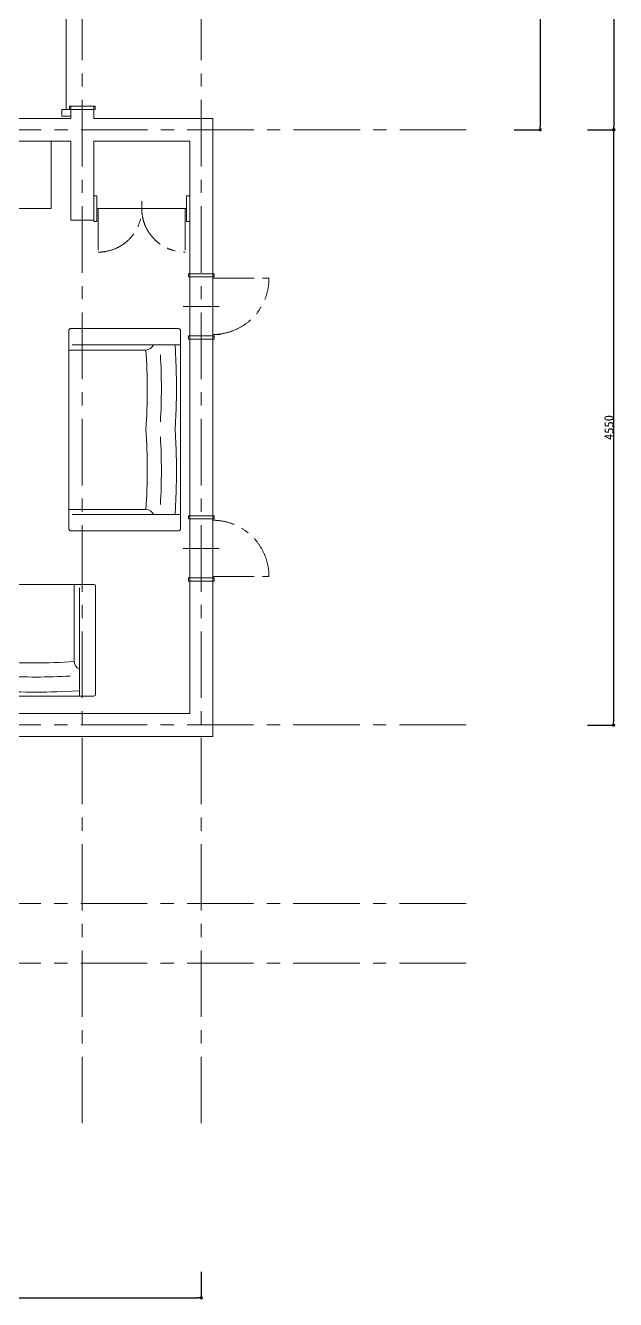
# Model space of a CAD drawing. Header units: millimetres. Extents: x -63086 to 144078, y -129912 to 13382.
# Drawn here: x 29410 to 33922, y -5653 to 4087 of the extents above; entities that cross this region are included whole.
import ezdxf

# ---------------------------------------------------------------- set-up
doc = ezdxf.new("R2010")
doc.units = ezdxf.units.MM
doc.linetypes.add('CENTERX2', pattern=[101.6, 63.5, -12.7, 12.7, -12.7])
doc.layers.get('0').update_dxf_attribs({"lineweight": 0})
for name, color, linetype, lineweight in [('001壁芯', 7, 'CENTERX2', 0), ('002寸法', 7, 'Continuous', 0), ('003壁', 7, 'Continuous', 9), ('004建具', 7, 'Continuous', 9), ('097家具', 7, 'Continuous', 0), ('098階段', 7, 'Continuous', 9)]:
    doc.layers.add(name, color=color, linetype=linetype, lineweight=lineweight)
doc.styles.get("Standard").update_dxf_attribs({"font": 'MS Mincho.ttf'})
doc.dimstyles.new('寸法', dxfattribs={"dimtxt": 70, "dimasz": 25, "dimexe": 1.5, "dimexo": 200, "dimtad": 1, "dimdec": 0, "dimtxsty": 'Standard', "dimblk": 'DOT', "dimcen": 2.5, "dimadec": 0, "dimazin": 0, "dimtfac": 1, "dimtdec": 0, "dimtmove": 0, "dimatfit": 3, "dimfxl": 200, "dimfxlon": 1, "dimarcsym": 0})

# ---------------------------------------------------------------- blocks, each defined once
blk = doc.blocks.new('_Dot')
at = {"color": 0, "linetype": 'ByBlock', "lineweight": -2}
blk.add_line((-0.5, 0), (-1, 0), dxfattribs=at)
at = {"color": 0, "linetype": 'ByBlock', "const_width": 0.5}
blk.add_lwpolyline([(-0.25, 0, 1), (0.25, 0, 1)], format="xyb", close=True, dxfattribs=at)
blk = doc.blocks.new('*D16')
at = {"layer": '002寸法', "color": 0, "lineweight": -2, "transparency": 16777216}
for p, q in [((23929, -5440.3), (23929, -5641.8)), ((30754, -5440.3), (30754, -5641.8)), ((23954, -5640.3), (30729, -5640.3))]:
    blk.add_line(p, q, dxfattribs=at)
at = {"layer": 'Defpoints', "color": 0, "transparency": 16777216}
for p in [(23929, -4305.5), (30754, -4305.5), (30754, -5640.3)]:
    blk.add_point(p, dxfattribs=at)
at = {"layer": '002寸法', "color": 0, "lineweight": -2, "transparency": 16777216, "xscale": 25, "yscale": 25, "zscale": 25, "rotation": 180}
blk.add_blockref('_Dot', (23929, -5640.3), dxfattribs=at)
at = {"layer": '002寸法', "color": 0, "lineweight": -2, "transparency": 16777216, "xscale": 25, "yscale": 25, "zscale": 25}
blk.add_blockref('_Dot', (30754, -5640.3), dxfattribs=at)
at = {"layer": '002寸法', "color": 0, "transparency": 16777216, "insert": (27341.5, -5604.7), "char_height": 70, "attachment_point": 5}
blk.add_mtext('6825', dxfattribs=at)
blk = doc.blocks.new('*D29')
at = {"layer": '002寸法', "color": 0, "lineweight": -2, "transparency": 16777216}
for p, q in [((33146, 6474.4), (33347.5, 6474.4)), ((33346, 6449.4), (33346, 3314.4)), ((33146, 3289.4), (33347.5, 3289.4))]:
    blk.add_line(p, q, dxfattribs=at)
at = {"layer": 'Defpoints', "color": 0, "transparency": 16777216}
for p in [(32782.7, 6474.4), (20831.5, 3289.4), (33346, 3289.4)]:
    blk.add_point(p, dxfattribs=at)
at = {"layer": '002寸法', "color": 0, "lineweight": -2, "transparency": 16777216, "xscale": 25, "yscale": 25, "zscale": 25}
for p, rotation in [((33346, 6474.4), 90), ((33346, 3289.4), 270)]:
    blk.add_blockref('_Dot', p, dxfattribs=dict(at, rotation=rotation))
at = {"layer": '002寸法', "color": 0, "transparency": 16777216, "insert": (33310.4, 4881.9), "char_height": 70, "attachment_point": 5, "rotation": 90}
blk.add_mtext('3185', dxfattribs=at)
blk = doc.blocks.new('*D30')
at = {"layer": '002寸法', "color": 0, "lineweight": -2, "transparency": 16777216}
for p, q in [((33709.6, 9659.4), (33911.1, 9659.4)), ((33909.6, 9634.4), (33909.6, 3314.4)), ((33709.6, 3289.4), (33911.1, 3289.4))]:
    blk.add_line(p, q, dxfattribs=at)
at = {"layer": 'Defpoints', "color": 0, "transparency": 16777216}
for p in [(32782.7, 9659.4), (32782.7, 3289.4), (33909.6, 3289.4)]:
    blk.add_point(p, dxfattribs=at)
at = {"layer": '002寸法', "color": 0, "lineweight": -2, "transparency": 16777216, "xscale": 25, "yscale": 25, "zscale": 25}
for p, rotation in [((33909.6, 9659.4), 90), ((33909.6, 3289.4), 270)]:
    blk.add_blockref('_Dot', p, dxfattribs=dict(at, rotation=rotation))
at = {"layer": '002寸法', "color": 0, "transparency": 16777216, "insert": (33874, 6474.4), "char_height": 70, "attachment_point": 5, "rotation": 90}
blk.add_mtext('6370', dxfattribs=at)
blk = doc.blocks.new('*D31')
at = {"layer": '002寸法', "color": 0, "lineweight": -2, "transparency": 16777216}
for p, q in [((33707.3, 3288.5), (33908.8, 3288.5)), ((33907.3, 3263.5), (33907.3, -1236.5)), ((33707.3, -1261.5), (33908.8, -1261.5))]:
    blk.add_line(p, q, dxfattribs=at)
at = {"layer": 'Defpoints', "color": 0, "transparency": 16777216}
for p in [(33342.5, 3288.5), (33342.5, -1261.5), (33907.3, -1261.5)]:
    blk.add_point(p, dxfattribs=at)
at = {"layer": '002寸法', "color": 0, "lineweight": -2, "transparency": 16777216, "xscale": 25, "yscale": 25, "zscale": 25}
for p, rotation in [((33907.3, 3288.5), 90), ((33907.3, -1261.5), 270)]:
    blk.add_blockref('_Dot', p, dxfattribs=dict(at, rotation=rotation))
at = {"layer": '002寸法', "color": 0, "transparency": 16777216, "insert": (33871.7, 1013.5), "char_height": 70, "attachment_point": 5, "rotation": 90}
blk.add_mtext('4550', dxfattribs=at)
blk = doc.blocks.new('ソファ（CAD素材.com）5a5d12e7')
at = {"color": 0, "linetype": 'ByBlock', "lineweight": -2}
for points in [[(1086.3, 0, 0.239035), (1097.8, 11.8), (1097.8, 841.6, 0.351395), (1084.8, 854.1), (-1084.8, 854.1, 0.351395), (-1097.8, 841.6), (-1097.8, 11.8, 0.239035), (-1086.3, 0), (1086.3, 0)], [(-973.4, 815.1), (-800.7, 821.4, -0.016355), (-487.7, 821.4), (-330.1, 814.9), (-161.2, 821.4, -0.016355), (151.8, 821.4), (324.5, 815.1)], [(324.5, 814.9), (482.1, 821.4, -0.016355), (795.2, 821.4), (973.4, 814.9)], [(-384, 700.8, 0.029254), (-902.1, 700.8)], [(-265, 700.8, -0.029254), (253.1, 700.8)], [(378.4, 700.8, -0.029254), (896.5, 700.8)], [(-934, 0), (-934, 590, 0.287763), (-973.4, 648.3)], [(-934, 590.4, -0.033025), (-324.5, 590.4, -0.031686), (324.5, 590, -0.03427), (934, 590)], [(934, 0), (934, 590, -0.287763), (973.4, 648.3)]]:
    blk.add_lwpolyline(points, format="xyb", dxfattribs=at)
for points in [[(-973.4, 854.1), (-973.4, 26.1)], [(973.4, 854.1), (973.4, 26.1)]]:
    blk.add_lwpolyline(points, dxfattribs=at)
blk = doc.blocks.new('ソファ（CAD素材.com）fb48a578')
at = {"color": 0, "linetype": 'ByBlock', "lineweight": -2}
for points in [[(761.3, 0, 0.239035), (772.8, 11.8), (772.8, 841.6, 0.351395), (759.8, 854.1), (-759.8, 854.1, 0.351395), (-772.8, 841.6), (-772.8, 11.8, 0.239035), (-761.3, 0), (761.3, 0)], [(-648.4, 814.9), (-470.2, 821.4, -0.016652), (-162.7, 821.4), (-2.8, 814.9), (157.1, 821.4, -0.016355), (470.2, 821.4), (648.4, 814.9)], [(-59, 700.8, 0.029573), (-571.5, 700.8)], [(53.4, 700.8, -0.029254), (571.5, 700.8)], [(-609, 0), (-609, 590, 0.287763), (-648.4, 648.3)], [(-609, 590, -0.034459), (-2.8, 590, -0.034144), (609, 590)], [(609, 0), (609, 590, -0.287763), (648.4, 648.3)]]:
    blk.add_lwpolyline(points, format="xyb", dxfattribs=at)
for points in [[(-648.4, 854.1), (-648.4, 26.1)], [(648.4, 854.1), (648.4, 26.1)]]:
    blk.add_lwpolyline(points, dxfattribs=at)

msp = doc.modelspace()

# ---------------------------------------------------------------- linework, layer by layer
at = {"layer": '001壁芯', "ltscale": 8}
for p, q in [((29843.9634, -4305.5057), (29843.9634, 12115.3398)), ((30753.9634, -4305.5057), (30753.9634, 12115.3398)), ((30753.9634, -4305.5057), (30753.9634, 12115.3398)), ((30753.9634, -4305.5057), (30753.9634, 12115.3398)), ((21706.4634, 3289.4193), (32782.7251, 3289.4193)), ((15202.0396, -1260.5807), (32782.7251, -1260.5807)), ((15202.0396, -2625.5807), (32782.7251, -2625.5807)), ((15202.0396, -3080.5807), (32782.7251, -3080.5807))]:
    msp.add_line(p, q, dxfattribs=at)
at = {"layer": '003壁'}
for p, q in [((29756.4634, 3469.4193), (29756.4634, 3376.9193)), ((29931.4634, 3469.4193), (29931.4634, 3376.9193)), ((29756.4634, 3376.9193), (24016.4634, 3376.9193)), ((29931.4634, 3376.9193), (30841.4634, 3376.9193)), ((30841.4634, 3376.9193), (30841.4634, -1348.0807)), ((29843.9634, 3289.4193), (29843.9634, 3201.9193)), ((29756.4634, 3201.9193), (27656.4634, 3201.9193)), ((29931.4634, 3201.9193), (30666.4634, 3201.9193)), ((30666.4634, 3201.9193), (30666.4634, -1173.0807)), ((30666.4634, -1173.0807), (26571.4634, -1173.0807)), ((30753.9634, -1260.5807), (30753.9634, -1173.0807)), ((30841.4634, -1348.0807), (26746.4634, -1348.0807))]:
    msp.add_line(p, q, dxfattribs=at)
at = {"layer": '004建具', "ltscale": 10}
for p, q in [((29721.4634, 5944.4193), (29721.4634, 3444.4193)), ((29686.4634, 3394.4193), (29686.4634, 3444.4193)), ((29686.4634, 3444.4193), (29766.4634, 3444.4193)), ((29941.4634, 3469.4193), (29746.4634, 3469.4193)), ((29746.4634, 3469.4193), (29746.4634, 3444.4193)), ((29746.4634, 3444.4193), (29941.4634, 3444.4193)), ((29941.4634, 3444.4193), (29941.4634, 3469.4193)), ((29756.4634, 3394.4193), (29686.4634, 3394.4193)), ((30666.4634, 3201.9193), (30666.4634, -1173.0807)), ((29956.4634, 2784.4193), (29931.4634, 2784.4193)), ((29931.4634, 2784.4193), (29931.4634, 2589.4193)), ((29956.4634, 2589.4193), (29956.4634, 2784.4193)), ((30298.9634, 2745.0604), (30298.9634, 2686.9193)), ((30666.4634, 2784.4193), (30641.4634, 2784.4193)), ((30641.4634, 2784.4193), (30641.4634, 2589.4193)), ((30666.4634, 2589.4193), (30666.4634, 2784.4193)), ((29956.4634, 2686.9193), (30641.4634, 2686.9193)), ((29966.4634, 2686.9193), (29966.4634, 2656.4733)), ((30631.4634, 2686.9193), (30631.4634, 2656.4733)), ((29931.4634, 2589.4193), (29956.4634, 2589.4193)), ((30641.4634, 2589.4193), (30666.4634, 2589.4193)), ((30851.8172, 2189.4193), (30656.8172, 2189.4193)), ((30656.8172, 2189.4193), (30656.8172, 2164.4193)), ((30656.8172, 2164.4193), (30851.8172, 2164.4193)), ((30841.8172, 2164.4193), (30841.8172, 2154.4193)), ((30851.8172, 2164.4193), (30851.8172, 2189.4193)), ((30666.4634, 1939.4193), (30616.4634, 1939.4193)), ((30754.1403, 1939.4193), (30666.4634, 1939.4193)), ((30753.7865, 1939.4193), (30841.4634, 1939.4193)), ((30841.4634, 1939.4193), (30891.4634, 1939.4193)), ((30851.8172, 1714.4193), (30656.8172, 1714.4193)), ((30656.8172, 1714.4193), (30656.8172, 1689.4193)), ((30656.8172, 1689.4193), (30851.8172, 1689.4193)), ((30841.8172, 1724.4193), (30900.3425, 1724.4193)), ((30851.8172, 1689.4193), (30851.8172, 1714.4193)), ((30656.8172, 314.4193), (30656.8172, 339.4193)), ((30656.8172, 339.4193), (30851.8172, 339.4193)), ((30851.8172, 314.4193), (30656.8172, 314.4193)), ((30851.8172, 339.4193), (30851.8172, 314.4193)), ((30666.4634, 89.4193), (30616.4634, 89.4193)), ((30754.1403, 89.4193), (30666.4634, 89.4193)), ((30753.7865, 89.4193), (30841.4634, 89.4193)), ((30841.4634, 89.4193), (30891.4634, 89.4193)), ((30656.8172, -160.5807), (30656.8172, -135.5807)), ((30656.8172, -135.5807), (30851.8172, -135.5807)), ((30851.8172, -160.5807), (30656.8172, -160.5807)), ((30851.8172, -135.5807), (30851.8172, -160.5807))]:
    msp.add_line(p, q, dxfattribs=at)
at = {"layer": '004建具', "linetype": 'CENTERX2', "ltscale": 5}
for p, q in [((29746.4634, 3469.4193), (29746.4634, 3444.4193)), ((29941.4634, 3469.4193), (29756.4634, 3469.4193)), ((29931.4634, 3444.4193), (29941.4634, 3444.4193)), ((29941.4634, 3444.4193), (29941.4634, 3469.4193)), ((29956.4634, 2784.4193), (29931.4634, 2784.4193)), ((29931.4634, 2784.4193), (29931.4634, 2774.4193)), ((29931.4634, 2774.4193), (29931.4634, 2599.4193)), ((29956.4634, 2774.4193), (29956.4634, 2784.4193)), ((29956.4634, 2589.4193), (29956.4634, 2774.4193)), ((30666.4634, 2784.4193), (30641.4634, 2784.4193)), ((30641.4634, 2784.4193), (30641.4634, 2774.4193)), ((30641.4634, 2774.4193), (30641.4634, 2599.4193)), ((30666.4634, 2774.4193), (30666.4634, 2784.4193)), ((30666.4634, 2589.4193), (30666.4634, 2774.4193)), ((29966.4634, 2686.9193), (29966.4634, 2354.4193)), ((30631.4634, 2686.9193), (30631.4634, 2354.4193)), ((29931.4634, 2599.4193), (29931.4634, 2589.4193)), ((29931.4634, 2589.4193), (29956.4634, 2589.4193)), ((30641.4634, 2599.4193), (30641.4634, 2589.4193)), ((30641.4634, 2589.4193), (30666.4634, 2589.4193)), ((30656.8172, 2189.4193), (30656.8172, 2164.4193)), ((30656.8172, 2164.4193), (30666.8172, 2164.4193)), ((30851.8172, 2189.4193), (30666.8172, 2189.4193)), ((30666.8172, 2164.4193), (30841.8172, 2164.4193)), ((30841.8172, 2164.4193), (30851.8172, 2164.4193)), ((30841.8172, 2154.4193), (31271.8172, 2154.4193)), ((30851.8172, 2164.4193), (30851.8172, 2189.4193)), ((30656.8172, 1714.4193), (30656.8172, 1689.4193)), ((30656.8172, 1689.4193), (30666.8172, 1689.4193)), ((30851.8172, 1714.4193), (30666.8172, 1714.4193)), ((30666.8172, 1689.4193), (30841.8172, 1689.4193)), ((30841.8172, 1689.4193), (30851.8172, 1689.4193)), ((30851.8172, 1689.4193), (30851.8172, 1714.4193)), ((30656.8172, 314.4193), (30656.8172, 339.4193)), ((30656.8172, 339.4193), (30666.8172, 339.4193)), ((30666.8172, 339.4193), (30841.8172, 339.4193)), ((30851.8172, 314.4193), (30666.8172, 314.4193)), ((30841.8172, 339.4193), (30851.8172, 339.4193)), ((30851.8172, 339.4193), (30851.8172, 314.4193)), ((30656.8172, -160.5807), (30656.8172, -135.5807)), ((30656.8172, -135.5807), (30666.8172, -135.5807)), ((30666.8172, -135.5807), (30841.8172, -135.5807)), ((30851.8172, -160.5807), (30666.8172, -160.5807)), ((30841.8172, -125.5807), (31271.8172, -125.5807)), ((30841.8172, -135.5807), (30851.8172, -135.5807)), ((30851.8172, -135.5807), (30851.8172, -160.5807))]:
    msp.add_line(p, q, dxfattribs=at)
for centre, radius, start, end in [((29966.4634, 2686.9193), 332.5, 270, 0), ((30631.4634, 2686.9193), 332.5, 180, 270), ((30841.8172, 2154.4193), 430, 269.95285458, 0), ((30841.8172, -125.5807), 430, 0, 90.04714542)]:
    msp.add_arc(centre, radius, start, end, dxfattribs=at)
at = {"layer": '097家具', "ltscale": 10}
for p, q in [((29606.4634, 2686.9193), (29606.4634, 3201.9193)), ((27806.4634, 2686.9193), (29606.4634, 2686.9193))]:
    msp.add_line(p, q, dxfattribs=at)
at = {"layer": '098階段'}
for p, q in [((29756.4634, 2599.4193), (29756.4634, 3201.9193)), ((29931.4634, 2599.4193), (29931.4634, 3201.9193)), ((29931.4634, 2599.4193), (29756.4634, 2599.4193))]:
    msp.add_line(p, q, dxfattribs=at)

# ---------------------------------------------------------------- block references
at = {"layer": '097家具', "ltscale": 10}
for name, p, rotation in [('ソファ（CAD素材.com）fb48a578', (29740.6371, 996.8755), 270), ('ソファ（CAD素材.com）5a5d12e7', (28848.2934, -185.6204), 180)]:
    msp.add_blockref(name, p, dxfattribs=dict(at, rotation=rotation))

# ---------------------------------------------------------------- dimensions: what is measured, and where the dimension line sits
at = {"layer": '002寸法'}
for base, p1, p2, picture, middle in [((33909.5911, 3289.4193), (32782.7251, 9659.4193), (32782.7251, 3289.4193), '*D30', (33873.9661, 6474.4193)), ((33346.0421, 3289.4193), (32782.7251, 6474.4193), (20831.4634, 3289.4193), '*D29', (33310.4171, 4881.9193)), ((33907.301, -1261.481), (33342.4841, 3288.519), (33342.4841, -1261.481), '*D31', (33871.676, 1013.519))]:
    dim = msp.add_linear_dim(base=base, p1=p1, p2=p2, angle=90, dimstyle='寸法', override={"dimtmove": 1}, dxfattribs=at)
    dim.commit()
    dim.dimension.update_dxf_attribs({"geometry": picture, "text_midpoint": middle})
dim = msp.add_linear_dim(base=(30753.9634, -5640.3424), p1=(23928.9634, -4305.5057), p2=(30753.9634, -4305.5057), dimstyle='寸法', override={"dimtmove": 1}, dxfattribs=at)
dim.commit()
dim.dimension.update_dxf_attribs({"geometry": '*D16', "text_midpoint": (27341.4634, -5604.7174)})

doc.saveas('drawing.dxf')
